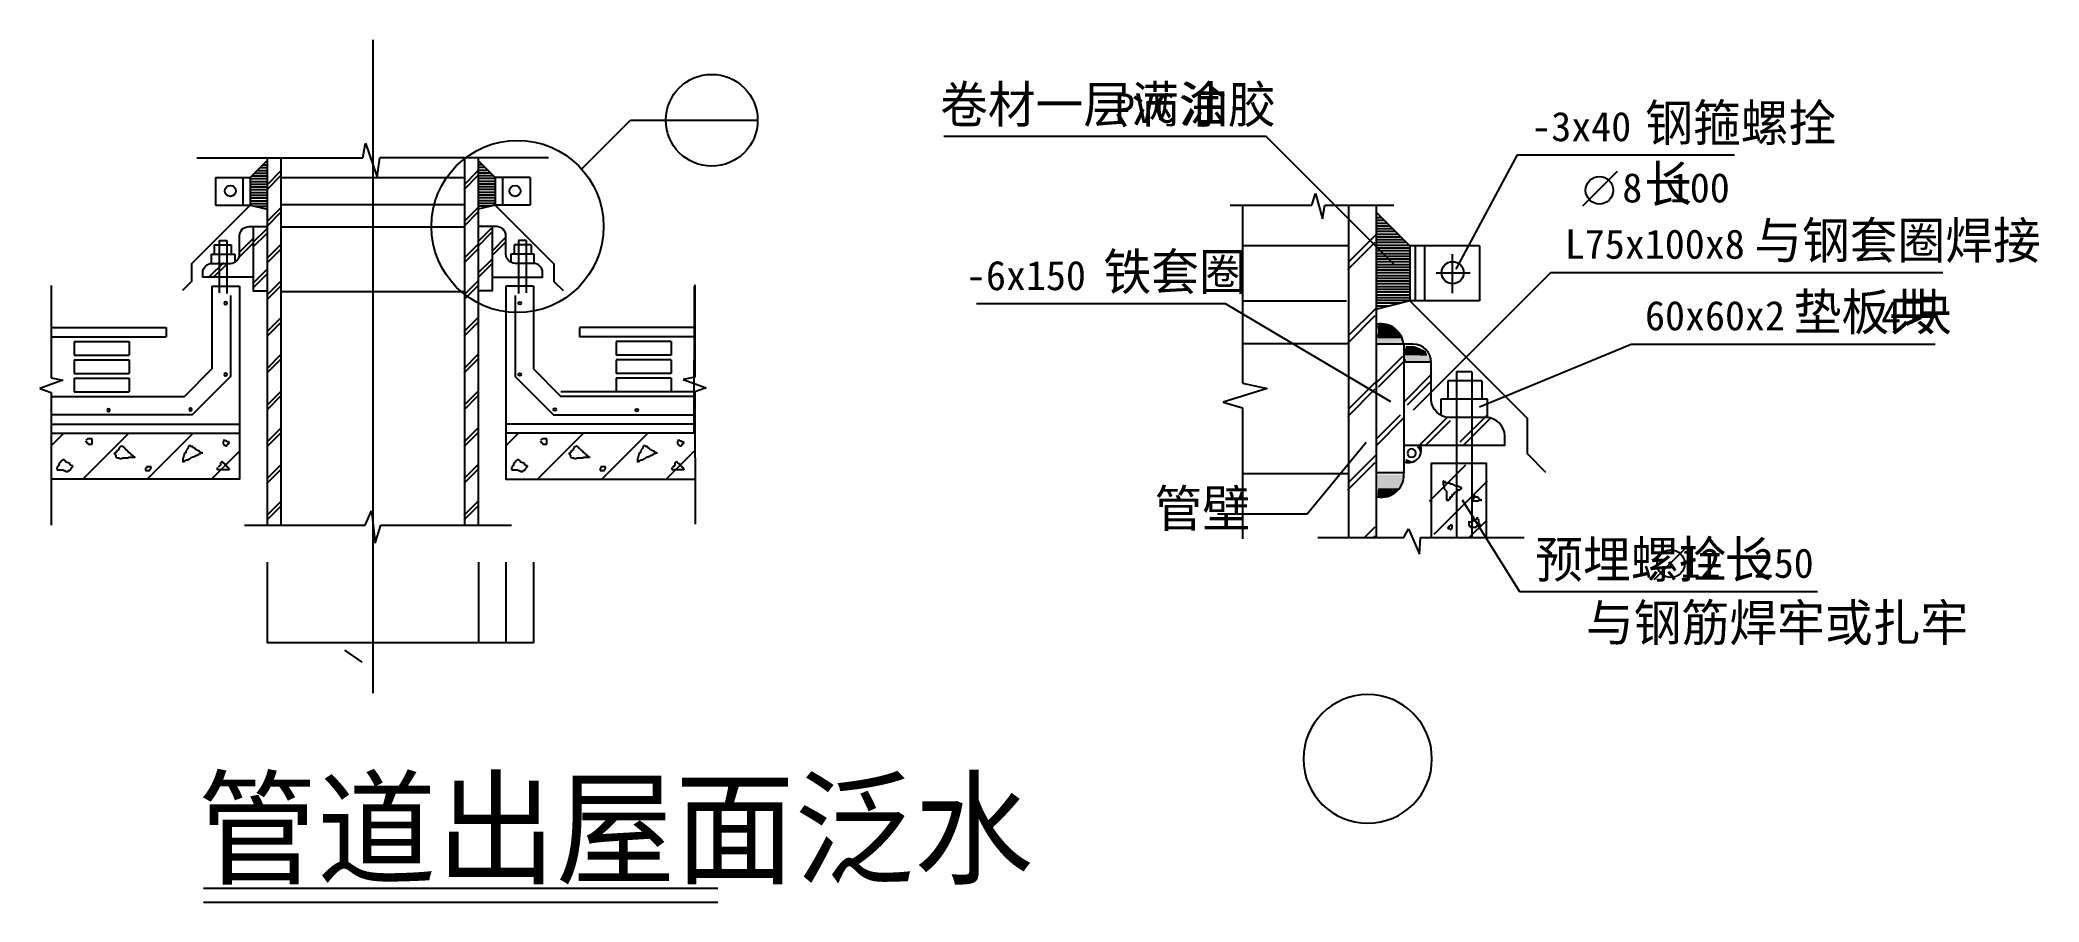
# Model space of a CAD drawing. Header units: metres. Extents: x 12877 to 34643, y 7025 to 16413.
import ezdxf

# ---------------------------------------------------------------- set-up
doc = ezdxf.new("R2010")
doc.units = ezdxf.units.M
for name, color, linetype in [('DOTE', 1, 'Continuous'), ('LVTRY', 6, 'Continuous'), ('PUB_DIM', 3, 'Continuous'), ('PUB_TEXT', 7, 'Continuous'), ('WINDOW', 3, 'Continuous')]:
    doc.layers.add(name, color=color, linetype=linetype)
doc.dimstyles.get("Standard").update_dxf_attribs({"dimtxt": 2.5, "dimasz": 2.5, "dimexe": 1.25, "dimexo": 0.625, "dimtad": 1, "dimcen": 2.5, "dimazin": 3, "dimtfac": 1, "dimtmove": 0, "dimatfit": 3})

# ---------------------------------------------------------------- blocks, each defined once
blk = doc.blocks.new('_INDEX1')
blk.add_lwpolyline([(-0.5, 0, 1), (0.5, 0, 1)], format="xyb", close=True)
blk = doc.blocks.new('_INDEX')
blk.add_line((-0.5, 0), (0.5, 0))
blk.add_circle((0, 0), 0.5)
blk = doc.blocks.new('*D1')
for p, q in [((15350.15, 10726.39), (15350.15, 9849.11)), ((17650.15, 10726.39), (17650.15, 9849.11)), ((16497.65, 9849.11), (15349.9, 9849.11)), ((17650.4, 9849.11), (16502.65, 9849.11))]:
    blk.add_line(p, q)
at = {"layer": 'Defpoints'}
for p in [(15350.15, 10726.39), (17650.15, 10726.39), (17650.15, 9849.11)]:
    blk.add_point(p, dxfattribs=at)
at = {"layer": 'PUB_DIM', "insert": (16500.15, 9849.11), "char_height": 1, "attachment_point": 5}
blk.add_mtext('D<250', dxfattribs=at)
blk = doc.blocks.new('*D2')
for p, q in [((17650.15, 10726.39), (17650.15, 9849.11)), ((17950.15, 10726.39), (17950.15, 9849.11)), ((17799.15, 9849.11), (17649.9, 9849.11)), ((17950.4, 9849.11), (17801.15, 9849.11))]:
    blk.add_line(p, q)
at = {"layer": 'Defpoints'}
for p in [(17650.15, 10726.39), (17950.15, 10726.39), (17950.15, 9849.11)]:
    blk.add_point(p, dxfattribs=at)
at = {"layer": 'PUB_DIM', "insert": (17800.15, 9849.11), "char_height": 1, "attachment_point": 5}
blk.add_mtext('50', dxfattribs=at)
blk = doc.blocks.new('*D3')
for p, q in [((17950.15, 10726.39), (17950.15, 9849.11)), ((18250.15, 10726.39), (18250.15, 9849.11)), ((18099.15, 9849.11), (17949.9, 9849.11)), ((18250.4, 9849.11), (18101.15, 9849.11))]:
    blk.add_line(p, q)
at = {"layer": 'Defpoints'}
for p in [(17950.15, 10726.39), (18250.15, 10726.39), (18250.15, 9849.11)]:
    blk.add_point(p, dxfattribs=at)
at = {"layer": 'PUB_DIM', "insert": (18100.15, 9849.11), "char_height": 1, "attachment_point": 5}
blk.add_mtext('80', dxfattribs=at)
blk = doc.blocks.new('*D4')
for p, q in [((20000, 13730.48), (20000, 12930.48)), ((19999.75, 12930.48), (19999.5, 12930.48)), ((20000, 12130.48), (20000, 12930.48)), ((20000, 12930.48), (20000, 12930.48)), ((20000.25, 12930.48), (20000.5, 12930.48))]:
    blk.add_line(p, q)
at = {"layer": 'Defpoints'}
for p in [(20000, 13730.48), (20000, 12930.48), (20000, 12130.48)]:
    blk.add_point(p, dxfattribs=at)
at = {"layer": 'PUB_DIM', "insert": (20000, 12931.605), "char_height": 1, "attachment_point": 5}
blk.add_mtext('360', dxfattribs=at)

msp = doc.modelspace()

# ---------------------------------------------------------------- linework, layer by layer
for p, q in [((14585.82, 15130.43), (16391.13, 15130.43)), ((18414.18, 15130.43), (16577.46, 15130.43)), ((14774.3, 14180.43), (14828.21, 14180.43)), ((14828.21, 14230.43), (14912.93, 14230.43)), ((14828.21, 14180.43), (14912.93, 14180.43)), ((14912.93, 14180.43), (14959.14, 14180.43)), ((18087.07, 14180.43), (18040.86, 14180.43)), ((18171.79, 14230.43), (18087.07, 14230.43)), ((18171.79, 14180.43), (18087.07, 14180.43)), ((18225.7, 14180.43), (18171.79, 14180.43)), ((14743.49, 14080.43), (14997.65, 14080.43)), ((18256.51, 14080.43), (18002.35, 14080.43)), ((14750, 13730.43), (15050, 13730.43)), ((14750, 13730.43), (14750, 12830.43)), ((15050, 13730.43), (15050, 12130.43)), ((18250, 13730.43), (17950, 13730.43)), ((17950, 13730.43), (17950, 12130.43)), ((18250, 13730.43), (18250, 12830.43)), ((13000, 13280.43), (14250, 13280.43)), ((14250, 13280.43), (14250, 13180.43)), ((20000, 13280.43), (18750, 13280.43)), ((18750, 13280.43), (18750, 13180.43)), ((13000, 13180.43), (14250, 13180.43)), ((13250, 13130.43), (13850, 13130.43)), ((13250, 13130.43), (13250, 12980.43)), ((13850, 13130.43), (13850, 12980.43)), ((20000, 13180.43), (18750, 13180.43)), ((19750, 13130.43), (19150, 13130.43)), ((19150, 13130.43), (19150, 12980.43)), ((19750, 13130.43), (19750, 12980.43)), ((13250, 12980.43), (13850, 12980.43)), ((13250, 12930.43), (13850, 12930.43)), ((13250, 12930.43), (13250, 12780.43)), ((13850, 12930.43), (13850, 12780.43)), ((19750, 12980.43), (19150, 12980.43)), ((19750, 12930.43), (19150, 12930.43)), ((19150, 12930.43), (19150, 12780.43)), ((19750, 12930.43), (19750, 12780.43)), ((13250, 12780.43), (13850, 12780.43)), ((13250, 12730.43), (13850, 12730.43)), ((13250, 12730.43), (13250, 12580.43)), ((13850, 12730.43), (13850, 12580.43)), ((14750, 12830.43), (14450, 12530.43)), ((18250, 12830.43), (18550, 12530.43)), ((19750, 12780.43), (19150, 12780.43)), ((19750, 12730.43), (19150, 12730.43)), ((19150, 12730.43), (19150, 12580.43)), ((19750, 12730.43), (19750, 12580.43)), ((28299.67, 12700.83), (28207.25, 12700.83)), ((28469.1, 12800.83), (28299.67, 12800.83)), ((28469.1, 12700.83), (28299.67, 12700.83)), ((28576.93, 12700.83), (28469.1, 12700.83)), ((13000, 12530.43), (14450, 12530.43)), ((13250, 12580.43), (13850, 12580.43)), ((20000, 12580.43), (18550, 12580.43)), ((20000, 12530.43), (18550, 12530.43)), ((28638.54, 12500.83), (28130.23, 12500.83)), ((13000, 12230.43), (15050, 12230.43)), ((20000, 12230.43), (17950, 12230.43)), ((13000, 11994.46), (13136.07, 12130.43)), ((13343.86, 11630.43), (13844.2, 12130.43)), ((13386.4, 12060.47), (13377.97, 12052.04)), ((13377.97, 12043.62), (13377.97, 12035.2)), ((13377.97, 12035.2), (13394.83, 12026.77)), ((13394.83, 12060.47), (13386.4, 12060.47)), ((13394.83, 12068.89), (13394.83, 12060.47)), ((13445.41, 12068.89), (13394.83, 12068.89)), ((13394.83, 12026.77), (13394.83, 12018.35)), ((13394.83, 12018.35), (13403.26, 12018.35)), ((13403.26, 12018.35), (13403.26, 12009.92)), ((13403.26, 12009.92), (13445.41, 12009.92)), ((13445.41, 12009.92), (13445.41, 12068.89)), ((13740.47, 11967.8), (13748.9, 11976.22)), ((13748.9, 11984.65), (13757.33, 11984.65)), ((13748.9, 11976.22), (13748.9, 11984.65)), ((13757.33, 11984.65), (13765.76, 11993.07)), ((13765.76, 11993.07), (13774.19, 11993.07)), ((13774.19, 11993.07), (13774.19, 11984.65)), ((13774.19, 11984.65), (13782.62, 11984.65)), ((13782.62, 11984.65), (13799.48, 11967.8)), ((14043.86, 11630.43), (14544.2, 12130.43)), ((14490.75, 11984.65), (14490.75, 11967.8)), ((14499.18, 11984.65), (14490.75, 11984.65)), ((14499.18, 11993.07), (14499.18, 11984.65)), ((14516.04, 11993.07), (14499.18, 11993.07)), ((14516.04, 11984.65), (14516.04, 11993.07)), ((14541.33, 11984.65), (14516.04, 11984.65)), ((14541.33, 11976.22), (14541.33, 11984.65)), ((14558.19, 11967.8), (14541.33, 11976.22)), ((14895.39, 12052.04), (14870.1, 12052.04)), ((14870.1, 12043.62), (14870.1, 12009.92)), ((14870.1, 12009.92), (14878.53, 12009.92)), ((14878.53, 12009.92), (14878.53, 12001.5)), ((14878.53, 12001.5), (14886.96, 12001.5)), ((14886.96, 12001.5), (14895.39, 11993.07)), ((14895.39, 12043.62), (14895.39, 12052.04)), ((14912.25, 12043.62), (14895.39, 12043.62)), ((14895.39, 11993.07), (14912.25, 11993.07)), ((14912.25, 12035.2), (14912.25, 12043.62)), ((14929.11, 12035.2), (14912.25, 12035.2)), ((14912.25, 12001.5), (14920.68, 12001.5)), ((14912.25, 11993.07), (14912.25, 12001.5)), ((14920.68, 12009.92), (14929.11, 12018.35)), ((14920.68, 12001.5), (14920.68, 12009.92)), ((14937.54, 12026.77), (14929.11, 12035.2)), ((14929.11, 12018.35), (14937.54, 12018.35)), ((14937.54, 12018.35), (14937.54, 12026.77)), ((17950, 11994.46), (18086.07, 12130.43)), ((18293.86, 11630.43), (18794.2, 12130.43)), ((18336.4, 12060.47), (18327.97, 12052.04)), ((18327.97, 12043.62), (18327.97, 12035.2)), ((18327.97, 12035.2), (18344.83, 12026.77)), ((18344.83, 12060.47), (18336.4, 12060.47)), ((18344.83, 12068.89), (18344.83, 12060.47)), ((18395.41, 12068.89), (18344.83, 12068.89)), ((18344.83, 12026.77), (18344.83, 12018.35)), ((18344.83, 12018.35), (18353.26, 12018.35)), ((18353.26, 12018.35), (18353.26, 12009.92)), ((18353.26, 12009.92), (18395.41, 12009.92)), ((18395.41, 12009.92), (18395.41, 12068.89)), ((18690.47, 11967.8), (18698.9, 11976.22)), ((18698.9, 11984.65), (18707.33, 11984.65)), ((18698.9, 11976.22), (18698.9, 11984.65)), ((18707.33, 11984.65), (18715.76, 11993.07)), ((18715.76, 11993.07), (18724.19, 11993.07)), ((18724.19, 11993.07), (18724.19, 11984.65)), ((18724.19, 11984.65), (18732.62, 11984.65)), ((18732.62, 11984.65), (18749.48, 11967.8)), ((18993.86, 11630.43), (19494.2, 12130.43)), ((19440.75, 11984.65), (19440.75, 11967.8)), ((19449.18, 11984.65), (19440.75, 11984.65)), ((19449.18, 11993.07), (19449.18, 11984.65)), ((19466.04, 11993.07), (19449.18, 11993.07)), ((19466.04, 11984.65), (19466.04, 11993.07)), ((19491.33, 11984.65), (19466.04, 11984.65)), ((19491.33, 11976.22), (19491.33, 11984.65)), ((19508.19, 11967.8), (19491.33, 11976.22)), ((19845.39, 12052.04), (19820.1, 12052.04)), ((19820.1, 12043.62), (19820.1, 12009.92)), ((19820.1, 12009.92), (19828.53, 12009.92)), ((19828.53, 12009.92), (19828.53, 12001.5)), ((19828.53, 12001.5), (19836.96, 12001.5)), ((19836.96, 12001.5), (19845.39, 11993.07)), ((19845.39, 12043.62), (19845.39, 12052.04)), ((19862.25, 12043.62), (19845.39, 12043.62)), ((19845.39, 11993.07), (19862.25, 11993.07)), ((19862.25, 12035.2), (19862.25, 12043.62)), ((19879.11, 12035.2), (19862.25, 12035.2)), ((19862.25, 12001.5), (19870.68, 12001.5)), ((19862.25, 11993.07), (19862.25, 12001.5)), ((19870.68, 12009.92), (19879.11, 12018.35)), ((19870.68, 12001.5), (19870.68, 12009.92)), ((19887.54, 12026.77), (19879.11, 12035.2)), ((19879.11, 12018.35), (19887.54, 12018.35)), ((19887.54, 12018.35), (19887.54, 12026.77)), ((13074.49, 11774.04), (13066.06, 11765.61)), ((13066.06, 11765.61), (13066.06, 11748.76)), ((13082.92, 11774.04), (13074.49, 11774.04)), ((13099.78, 11816.16), (13082.92, 11799.31)), ((13082.92, 11799.31), (13082.92, 11774.04)), ((13108.21, 11824.58), (13099.78, 11816.16)), ((13116.64, 11833.01), (13108.21, 11824.58)), ((13125.07, 11841.43), (13116.64, 11833.01)), ((13141.93, 11841.43), (13125.07, 11841.43)), ((13158.79, 11824.58), (13141.93, 11841.43)), ((13158.79, 11816.16), (13158.79, 11824.58)), ((13184.08, 11807.74), (13158.79, 11816.16)), ((13200.94, 11799.31), (13184.08, 11807.74)), ((13209.37, 11782.46), (13200.94, 11799.31)), ((13226.23, 11774.04), (13209.37, 11782.46)), ((13217.8, 11748.76), (13226.23, 11757.19)), ((13234.66, 11774.04), (13226.23, 11774.04)), ((13226.23, 11757.19), (13234.66, 11765.61)), ((13234.66, 11765.61), (13234.66, 11774.04)), ((13681.46, 11908.83), (13689.89, 11908.83)), ((13689.89, 11908.83), (13698.32, 11917.25)), ((13698.32, 11925.68), (13706.75, 11925.68)), ((13698.32, 11917.25), (13698.32, 11925.68)), ((13698.32, 11891.98), (13698.32, 11917.25)), ((13706.75, 11891.98), (13698.32, 11891.98)), ((13706.75, 11925.68), (13715.18, 11934.1)), ((13706.75, 11866.71), (13706.75, 11891.98)), ((13715.18, 11866.71), (13706.75, 11866.71)), ((13715.18, 11942.53), (13723.61, 11942.53)), ((13715.18, 11934.1), (13715.18, 11942.53)), ((13715.18, 11858.28), (13715.18, 11866.71)), ((13740.47, 11858.28), (13715.18, 11858.28)), ((13723.61, 11950.95), (13732.04, 11950.95)), ((13723.61, 11942.53), (13723.61, 11950.95)), ((13732.04, 11950.95), (13740.47, 11959.38)), ((13740.47, 11959.38), (13740.47, 11967.8)), ((13748.9, 11849.86), (13740.47, 11858.28)), ((13765.76, 11849.86), (13748.9, 11849.86)), ((13774.19, 11858.28), (13765.76, 11849.86)), ((13833.2, 11858.28), (13774.19, 11858.28)), ((13799.48, 11967.8), (13816.34, 11950.95)), ((13816.34, 11950.95), (13824.77, 11942.53)), ((13824.77, 11942.53), (13833.2, 11934.1)), ((13833.2, 11934.1), (13841.63, 11925.68)), ((13850.06, 11866.71), (13833.2, 11858.28)), ((13841.63, 11925.68), (13858.49, 11908.83)), ((13909.07, 11866.71), (13850.06, 11866.71)), ((13858.49, 11908.83), (13866.92, 11908.83)), ((13866.92, 11908.83), (13866.92, 11900.4)), ((13866.92, 11900.4), (13883.78, 11891.98)), ((13883.78, 11891.98), (13892.21, 11875.13)), ((13892.21, 11875.13), (13909.07, 11875.13)), ((13909.07, 11875.13), (13909.07, 11866.71)), ((14035.52, 11765.61), (14035.52, 11748.76)), ((14043.95, 11765.61), (14035.52, 11765.61)), ((14043.95, 11774.04), (14043.95, 11765.61)), ((14086.1, 11765.61), (14052.38, 11765.61)), ((14086.1, 11748.76), (14086.1, 11765.61)), ((14440.17, 11866.71), (14431.74, 11858.28)), ((14431.74, 11858.28), (14431.74, 11816.16)), ((14431.74, 11816.16), (14448.6, 11824.58)), ((14448.6, 11891.98), (14440.17, 11883.56)), ((14440.17, 11883.56), (14440.17, 11866.71)), ((14465.46, 11917.25), (14448.6, 11908.83)), ((14448.6, 11908.83), (14448.6, 11891.98)), ((14448.6, 11824.58), (14457.03, 11824.58)), ((14457.03, 11824.58), (14465.46, 11841.43)), ((14473.89, 11942.53), (14465.46, 11934.1)), ((14465.46, 11934.1), (14465.46, 11917.25)), ((14465.46, 11841.43), (14490.75, 11841.43)), ((14490.75, 11967.8), (14473.89, 11950.95)), ((14473.89, 11950.95), (14473.89, 11942.53)), ((14490.75, 11841.43), (14499.18, 11849.86)), ((14499.18, 11849.86), (14507.61, 11849.86)), ((14507.61, 11849.86), (14516.04, 11858.28)), ((14516.04, 11858.28), (14524.47, 11866.71)), ((14524.47, 11866.71), (14541.33, 11875.13)), ((14541.33, 11875.13), (14549.76, 11875.13)), ((14549.76, 11875.13), (14583.48, 11891.98)), ((14575.05, 11950.95), (14558.19, 11967.8)), ((14583.48, 11950.95), (14575.05, 11950.95)), ((14591.91, 11942.53), (14583.48, 11950.95)), ((14583.48, 11891.98), (14591.91, 11891.98)), ((14608.77, 11934.1), (14591.91, 11942.53)), ((14591.91, 11891.98), (14600.34, 11900.4)), ((14600.34, 11900.4), (14608.77, 11900.4)), ((14617.2, 11934.1), (14608.77, 11934.1)), ((14608.77, 11908.83), (14625.63, 11908.83)), ((14608.77, 11900.4), (14608.77, 11908.83)), ((14617.2, 11925.68), (14617.2, 11934.1)), ((14625.63, 11925.68), (14617.2, 11925.68)), ((14634.06, 11917.25), (14625.63, 11925.68)), ((14625.63, 11908.83), (14634.06, 11917.25)), ((14634.06, 11917.25), (14650.92, 11917.25)), ((14642.49, 11917.25), (14634.06, 11917.25)), ((14743.86, 11630.43), (15050, 11936.37)), ((14811.09, 11731.92), (14811.09, 11757.19)), ((14819.52, 11765.61), (14836.38, 11774.04)), ((14836.38, 11774.04), (14844.81, 11782.46)), ((14844.81, 11807.74), (14853.24, 11816.16)), ((14844.81, 11782.46), (14844.81, 11807.74)), ((14853.24, 11816.16), (14861.67, 11824.58)), ((14861.67, 11824.58), (14861.67, 11816.16)), ((14861.67, 11816.16), (14870.1, 11807.74)), ((14870.1, 11807.74), (14886.96, 11799.31)), ((14886.96, 11799.31), (14895.39, 11782.46)), ((14895.39, 11782.46), (14903.82, 11774.04)), ((14903.82, 11774.04), (14912.25, 11774.04)), ((14912.25, 11774.04), (14912.25, 11765.61)), ((14912.25, 11765.61), (14929.11, 11757.19)), ((14929.11, 11757.19), (14929.11, 11740.34)), ((18024.49, 11774.04), (18016.06, 11765.61)), ((18016.06, 11765.61), (18016.06, 11748.76)), ((18032.92, 11774.04), (18024.49, 11774.04)), ((18049.78, 11816.16), (18032.92, 11799.31)), ((18032.92, 11799.31), (18032.92, 11774.04)), ((18058.21, 11824.58), (18049.78, 11816.16)), ((18066.64, 11833.01), (18058.21, 11824.58)), ((18075.07, 11841.43), (18066.64, 11833.01)), ((18091.93, 11841.43), (18075.07, 11841.43)), ((18108.79, 11824.58), (18091.93, 11841.43)), ((18108.79, 11816.16), (18108.79, 11824.58)), ((18134.08, 11807.74), (18108.79, 11816.16)), ((18150.94, 11799.31), (18134.08, 11807.74)), ((18159.37, 11782.46), (18150.94, 11799.31)), ((18176.23, 11774.04), (18159.37, 11782.46)), ((18167.8, 11748.76), (18176.23, 11757.19)), ((18184.66, 11774.04), (18176.23, 11774.04)), ((18176.23, 11757.19), (18184.66, 11765.61)), ((18184.66, 11765.61), (18184.66, 11774.04)), ((18631.46, 11908.83), (18639.89, 11908.83)), ((18639.89, 11908.83), (18648.32, 11917.25)), ((18648.32, 11925.68), (18656.75, 11925.68)), ((18648.32, 11917.25), (18648.32, 11925.68)), ((18648.32, 11891.98), (18648.32, 11917.25)), ((18656.75, 11891.98), (18648.32, 11891.98)), ((18656.75, 11925.68), (18665.18, 11934.1)), ((18656.75, 11866.71), (18656.75, 11891.98)), ((18665.18, 11866.71), (18656.75, 11866.71)), ((18665.18, 11942.53), (18673.61, 11942.53)), ((18665.18, 11934.1), (18665.18, 11942.53)), ((18665.18, 11858.28), (18665.18, 11866.71)), ((18690.47, 11858.28), (18665.18, 11858.28)), ((18673.61, 11950.95), (18682.04, 11950.95)), ((18673.61, 11942.53), (18673.61, 11950.95)), ((18682.04, 11950.95), (18690.47, 11959.38)), ((18690.47, 11959.38), (18690.47, 11967.8)), ((18698.9, 11849.86), (18690.47, 11858.28)), ((18715.76, 11849.86), (18698.9, 11849.86)), ((18724.19, 11858.28), (18715.76, 11849.86)), ((18783.2, 11858.28), (18724.19, 11858.28)), ((18749.48, 11967.8), (18766.34, 11950.95)), ((18766.34, 11950.95), (18774.77, 11942.53)), ((18774.77, 11942.53), (18783.2, 11934.1)), ((18783.2, 11934.1), (18791.63, 11925.68)), ((18800.06, 11866.71), (18783.2, 11858.28)), ((18791.63, 11925.68), (18808.49, 11908.83)), ((18859.07, 11866.71), (18800.06, 11866.71)), ((18808.49, 11908.83), (18816.92, 11908.83)), ((18816.92, 11908.83), (18816.92, 11900.4)), ((18816.92, 11900.4), (18833.78, 11891.98)), ((18833.78, 11891.98), (18842.21, 11875.13)), ((18842.21, 11875.13), (18859.07, 11875.13)), ((18859.07, 11875.13), (18859.07, 11866.71)), ((18985.52, 11765.61), (18985.52, 11748.76)), ((18993.95, 11765.61), (18985.52, 11765.61)), ((18993.95, 11774.04), (18993.95, 11765.61)), ((19036.1, 11765.61), (19002.38, 11765.61)), ((19036.1, 11748.76), (19036.1, 11765.61)), ((19390.17, 11866.71), (19381.74, 11858.28)), ((19381.74, 11858.28), (19381.74, 11816.16)), ((19381.74, 11816.16), (19398.6, 11824.58)), ((19398.6, 11891.98), (19390.17, 11883.56)), ((19390.17, 11883.56), (19390.17, 11866.71)), ((19415.46, 11917.25), (19398.6, 11908.83)), ((19398.6, 11908.83), (19398.6, 11891.98)), ((19398.6, 11824.58), (19407.03, 11824.58)), ((19407.03, 11824.58), (19415.46, 11841.43)), ((19423.89, 11942.53), (19415.46, 11934.1)), ((19415.46, 11934.1), (19415.46, 11917.25)), ((19415.46, 11841.43), (19440.75, 11841.43)), ((19440.75, 11967.8), (19423.89, 11950.95)), ((19423.89, 11950.95), (19423.89, 11942.53)), ((19440.75, 11841.43), (19449.18, 11849.86)), ((19449.18, 11849.86), (19457.61, 11849.86)), ((19457.61, 11849.86), (19466.04, 11858.28)), ((19466.04, 11858.28), (19474.47, 11866.71)), ((19474.47, 11866.71), (19491.33, 11875.13)), ((19491.33, 11875.13), (19499.76, 11875.13)), ((19499.76, 11875.13), (19533.48, 11891.98)), ((19525.05, 11950.95), (19508.19, 11967.8)), ((19533.48, 11950.95), (19525.05, 11950.95)), ((19541.91, 11942.53), (19533.48, 11950.95)), ((19533.48, 11891.98), (19541.91, 11891.98)), ((19558.77, 11934.1), (19541.91, 11942.53)), ((19541.91, 11891.98), (19550.34, 11900.4)), ((19550.34, 11900.4), (19558.77, 11900.4)), ((19567.2, 11934.1), (19558.77, 11934.1)), ((19558.77, 11908.83), (19575.63, 11908.83)), ((19558.77, 11900.4), (19558.77, 11908.83)), ((19567.2, 11925.68), (19567.2, 11934.1)), ((19575.63, 11925.68), (19567.2, 11925.68)), ((19584.06, 11917.25), (19575.63, 11925.68)), ((19575.63, 11908.83), (19584.06, 11917.25)), ((19584.06, 11917.25), (19600.92, 11917.25)), ((19592.49, 11917.25), (19584.06, 11917.25)), ((19693.86, 11630.43), (20000, 11936.37)), ((19761.09, 11731.92), (19761.09, 11757.19)), ((19769.52, 11765.61), (19786.38, 11774.04)), ((19786.38, 11774.04), (19794.81, 11782.46)), ((19794.81, 11807.74), (19803.24, 11816.16)), ((19794.81, 11782.46), (19794.81, 11807.74)), ((19803.24, 11816.16), (19811.67, 11824.58)), ((19811.67, 11824.58), (19811.67, 11816.16)), ((19811.67, 11816.16), (19820.1, 11807.74)), ((19820.1, 11807.74), (19836.96, 11799.31)), ((19836.96, 11799.31), (19845.39, 11782.46)), ((19845.39, 11782.46), (19853.82, 11774.04)), ((19853.82, 11774.04), (19862.25, 11774.04)), ((19862.25, 11774.04), (19862.25, 11765.61)), ((19862.25, 11765.61), (19879.11, 11757.19)), ((19879.11, 11757.19), (19879.11, 11740.34)), ((13066.06, 11748.76), (13057.63, 11740.34)), ((13057.63, 11740.34), (13066.06, 11740.34)), ((13066.06, 11740.34), (13066.06, 11731.92)), ((13066.06, 11731.92), (13125.07, 11731.92)), ((13125.07, 11731.92), (13141.93, 11723.49)), ((13141.93, 11723.49), (13150.36, 11723.49)), ((13150.36, 11723.49), (13158.79, 11715.07)), ((13158.79, 11715.07), (13184.08, 11715.07)), ((13184.08, 11723.49), (13200.94, 11723.49)), ((13184.08, 11715.07), (13184.08, 11723.49)), ((13200.94, 11731.92), (13209.37, 11731.92)), ((13200.94, 11723.49), (13200.94, 11731.92)), ((13209.37, 11740.34), (13217.8, 11740.34)), ((13209.37, 11731.92), (13209.37, 11740.34)), ((13217.8, 11740.34), (13217.8, 11748.76)), ((14027.09, 11748.76), (14027.09, 11723.49)), ((14035.52, 11748.76), (14027.09, 11748.76)), ((14027.09, 11723.49), (14069.24, 11723.49)), ((14069.24, 11723.49), (14077.67, 11731.92)), ((14077.67, 11740.34), (14086.1, 11748.76)), ((14077.67, 11731.92), (14077.67, 11740.34)), ((14937.54, 11731.92), (14811.09, 11731.92)), ((14929.11, 11740.34), (14937.54, 11740.34)), ((14937.54, 11740.34), (14937.54, 11731.92)), ((18016.06, 11748.76), (18007.63, 11740.34)), ((18007.63, 11740.34), (18016.06, 11740.34)), ((18016.06, 11740.34), (18016.06, 11731.92)), ((18016.06, 11731.92), (18075.07, 11731.92)), ((18075.07, 11731.92), (18091.93, 11723.49)), ((18091.93, 11723.49), (18100.36, 11723.49)), ((18100.36, 11723.49), (18108.79, 11715.07)), ((18108.79, 11715.07), (18134.08, 11715.07)), ((18134.08, 11723.49), (18150.94, 11723.49)), ((18134.08, 11715.07), (18134.08, 11723.49)), ((18150.94, 11731.92), (18159.37, 11731.92)), ((18150.94, 11723.49), (18150.94, 11731.92)), ((18159.37, 11740.34), (18167.8, 11740.34)), ((18159.37, 11731.92), (18159.37, 11740.34)), ((18167.8, 11740.34), (18167.8, 11748.76)), ((18977.09, 11748.76), (18977.09, 11723.49)), ((18985.52, 11748.76), (18977.09, 11748.76)), ((18977.09, 11723.49), (19019.24, 11723.49)), ((19019.24, 11723.49), (19027.67, 11731.92)), ((19027.67, 11740.34), (19036.1, 11748.76)), ((19027.67, 11731.92), (19027.67, 11740.34)), ((19887.54, 11731.92), (19761.09, 11731.92)), ((19879.11, 11740.34), (19887.54, 11740.34)), ((19887.54, 11740.34), (19887.54, 11731.92)), ((15102.87, 11130.43), (16419.37, 11130.43)), ((16588.35, 11130.43), (18011.26, 11130.43))]:
    msp.add_line(p, q)
for points in [[(15350, 15130.43), (15350, 11130.43)], [(15500, 15130.43), (15500, 11130.43)], [(17500, 15130.43), (17500, 11130.43)], [(17650, 15130.43), (17650, 11130.43)], [(27125.53, 14600.83), (27125.53, 10998.75)], [(27425.53, 14600.83), (27425.53, 10998.75)], [(15200, 14380.43), (15200, 13680.43), (15350, 13680.43)], [(17800, 14380.43), (17800, 13680.43), (17650, 13680.43)], [(14950, 13630.43), (14950, 12747.59), (14532.84, 12330.43), (13000, 12330.43)], [(18050, 13630.43), (18050, 12747.59), (18467.16, 12330.43), (20000, 12330.43)], [(27725.53, 13100.83), (27725.53, 11700.83), (27425.53, 11700.83)], [(13000, 12130.43), (15050, 12130.43), (15050, 11630.43), (13000, 11630.43)], [(20000, 12130.43), (17950, 12130.43), (17950, 11630.43), (20000, 11630.43)], [(28625.53, 10998.75), (28625.53, 11800.83), (28025.53, 11800.83), (28025.53, 10998.75)]]:
    msp.add_lwpolyline(points)
for points in [[(15200, 13830.43), (14650, 13830.43), (14650, 13880.43, -0.41), (14750, 13980.43), (14950, 13980.43, 0.41), (15050, 14080.43), (15050, 14280.43, -0.41), (15150, 14380.43), (15350, 14380.43)], [(17800, 13830.43), (18350, 13830.43), (18350, 13880.43, 0.41), (18250, 13980.43), (18050, 13980.43, -0.41), (17950, 14080.43), (17950, 14280.43, 0.41), (17850, 14380.43), (17650, 14380.43)], [(27725.53, 12000.83), (28825.53, 12000.83), (28825.53, 12100.83, 0.41), (28625.53, 12300.83), (28225.53, 12300.83, -0.41), (28025.53, 12500.83), (28025.53, 12900.83, 0.41), (27825.53, 13100.83), (27425.53, 13100.83)]]:
    msp.add_lwpolyline(points, format="xyb")
for points in [[(14883.64, 13547.31, 1), (14913.89, 13547.31, 1)], [(18116.36, 13547.31, -1), (18086.11, 13547.31, -1)], [(14883.64, 12769.56, 1), (14913.89, 12769.56, 1)], [(18116.36, 12769.56, -1), (18086.11, 12769.56, -1)], [(13608.14, 12380.69, 1), (13638.39, 12380.69, 1)], [(14501.71, 12387.89, 1), (14531.96, 12387.89, 1)], [(18498.29, 12387.89, -1), (18468.04, 12387.89, -1)], [(19391.86, 12380.69, -1), (19361.61, 12380.69, -1)]]:
    msp.add_lwpolyline(points, format="xyb", close=True)
at = {"layer": 'DOTE'}
msp.add_line((16500, 16413.04), (16500, 9300), dxfattribs=at)
at = {"layer": 'LVTRY'}
for p, q in [((28056.44, 11030.78), (28637.86, 11611.81)), ((28155.4, 11611.81), (28155.4, 11574.72)), ((28167.77, 11599.44), (28155.4, 11611.81)), ((28155.4, 11574.72), (28167.77, 11550)), ((28180.14, 11599.44), (28167.77, 11599.44)), ((28167.77, 11550), (28167.77, 11525.27)), ((28180.14, 11587.08), (28180.14, 11599.44)), ((28229.63, 11587.08), (28180.14, 11587.08)), ((28229.63, 11574.72), (28229.63, 11587.08)), ((28254.37, 11574.72), (28229.63, 11574.72)), ((28279.11, 11562.36), (28254.37, 11574.72)), ((28303.85, 11550), (28279.11, 11562.36)), ((28328.59, 11550), (28303.85, 11550)), ((28340.96, 11537.63), (28328.59, 11550)), ((28353.33, 11537.63), (28340.96, 11537.63)), ((28340.96, 11537.63), (28353.33, 11537.63)), ((28353.33, 11525.27), (28353.33, 11537.63)), ((28167.77, 11525.27), (28192.51, 11500.55)), ((28192.51, 11500.55), (28192.51, 11401.65)), ((28192.51, 11401.65), (28217.25, 11401.65)), ((28217.25, 11414.01), (28229.63, 11414.01)), ((28217.25, 11401.65), (28217.25, 11414.01)), ((28229.63, 11438.73), (28254.37, 11438.73)), ((28229.63, 11414.01), (28229.63, 11438.73)), ((28254.37, 11463.46), (28266.74, 11463.46)), ((28254.37, 11438.73), (28254.37, 11463.46)), ((28266.74, 11463.46), (28279.11, 11475.82)), ((28279.11, 11488.18), (28303.85, 11488.18)), ((28279.11, 11475.82), (28279.11, 11488.18)), ((28303.85, 11500.55), (28316.22, 11500.55)), ((28303.85, 11488.18), (28303.85, 11500.55)), ((28316.22, 11512.91), (28340.96, 11512.91)), ((28316.22, 11500.55), (28316.22, 11512.91)), ((28340.96, 11525.27), (28353.33, 11525.27)), ((28340.96, 11512.91), (28340.96, 11525.27)), ((28477.04, 11414.01), (28489.41, 11414.01)), ((28477.04, 11389.29), (28477.04, 11414.01)), ((28538.89, 11389.29), (28477.04, 11389.29)), ((28489.41, 11414.01), (28489.41, 11451.1)), ((28489.41, 11451.1), (28501.78, 11451.1)), ((28501.78, 11451.1), (28501.78, 11438.73)), ((28501.78, 11438.73), (28526.52, 11438.73)), ((28526.52, 11438.73), (28538.89, 11426.37)), ((28538.89, 11426.37), (28538.89, 11414.01)), ((28538.89, 11414.01), (28551.26, 11414.01)), ((28538.89, 11401.65), (28538.89, 11389.29)), ((28576, 11401.65), (28538.89, 11401.65)), ((28551.26, 11414.01), (28563.63, 11401.65)), ((28563.63, 11401.65), (28576, 11401.65)), ((28204.88, 11104.95), (28204.88, 11092.59)), ((28217.25, 11104.95), (28204.88, 11104.95)), ((28217.25, 11117.32), (28217.25, 11104.95)), ((28229.63, 11117.32), (28217.25, 11117.32)), ((28229.63, 11129.68), (28229.63, 11117.32)), ((28254.37, 11129.68), (28229.63, 11129.68)), ((28254.37, 11092.59), (28254.37, 11129.68)), ((28427.56, 11166.77), (28477.04, 11166.77)), ((28439.93, 11117.32), (28439.93, 11166.77)), ((28452.3, 11117.32), (28439.93, 11117.32)), ((28452.3, 11104.95), (28452.3, 11117.32)), ((28514.15, 11104.95), (28452.3, 11104.95)), ((28477.04, 11179.13), (28501.78, 11179.13)), ((28477.04, 11166.77), (28477.04, 11179.13)), ((28501.78, 11191.49), (28514.15, 11191.49)), ((28501.78, 11179.13), (28501.78, 11191.49)), ((28514.15, 11191.49), (28526.52, 11203.85)), ((28514.15, 11117.32), (28514.15, 11104.95)), ((28563.63, 11117.32), (28514.15, 11117.32)), ((28526.52, 11216.21), (28526.52, 11203.85)), ((28526.52, 11203.85), (28526.52, 11216.21)), ((28526.52, 11203.85), (28538.89, 11191.49)), ((28538.89, 11191.49), (28538.89, 11154.4)), ((28538.89, 11154.4), (28551.26, 11142.04)), ((28551.26, 11142.04), (28551.26, 11129.68)), ((28551.26, 11129.68), (28563.63, 11129.68)), ((28563.63, 11129.68), (28563.63, 11117.32)), ((28204.88, 11092.59), (28229.63, 11092.59)), ((28229.63, 11092.59), (28229.63, 11080.23)), ((28229.63, 11080.23), (28242, 11080.23)), ((28242, 11092.59), (28254.37, 11092.59)), ((28242, 11080.23), (28242, 11092.59))]:
    msp.add_line(p, q, dxfattribs=at)
at = {"layer": 'PUB_DIM'}
for p, q in [((18779.73, 15013.3), (19305.54, 15538.75)), ((19305.54, 15538.75), (19691.1, 15538.75))]:
    msp.add_line(p, q, dxfattribs=at)
at = {"layer": 'PUB_TEXT'}
for p, q in [((26228.45, 15360.58), (22718.1, 15360.58)), ((27629.18, 13960.79), (26228.45, 15360.58)), ((28296.2, 13916.36), (28963.21, 15160.61)), ((28963.21, 15160.61), (31325.88, 15160.61)), ((27832.38, 12384.94), (29328.87, 13880.42)), ((29328.87, 13880.42), (33595.19, 13880.42)), ((25783.77, 13538.64), (23075.19, 13538.64)), ((27584.71, 12472.13), (25783.77, 13538.64)), ((28549.45, 12416.09), (30201.82, 13101.52)), ((30201.82, 13101.52), (33512.08, 13101.52)), ((27317.91, 12027.75), (26673.13, 11250.09)), ((28362.9, 11405.63), (28985.45, 10405.78)), ((26673.13, 11250.09), (25698.64, 11250.09)), ((28985.45, 10405.78), (32231.59, 10405.78))]:
    msp.add_line(p, q, dxfattribs=at)
for points in [[(14656.32, 7175.14), (20256.32, 7175.14)], [(14656.32, 7025.14), (20256.32, 7025.14)]]:
    msp.add_lwpolyline(points, dxfattribs=at)
at = {"layer": 'WINDOW'}
for p, q in [((16391.13, 15130.43), (16423.25, 15290.91)), ((16423.25, 15290.91), (16547.25, 14919.13)), ((15167.08, 14915.31), (15351.92, 15100.18)), ((15274.61, 15022.86), (15350, 15022.86)), ((15304.6, 15052.86), (15350, 15052.86)), ((16547.25, 14919.13), (16577.46, 15130.43)), ((17832.92, 14915.31), (17648.08, 15100.18)), ((17695.4, 15052.86), (17650, 15052.86)), ((17725.39, 15022.86), (17650, 15022.86)), ((14787.08, 14915.31), (15167.08, 14915.31)), ((14787.08, 14915.31), (14787.08, 14615.31)), ((15087.08, 14915.31), (15087.08, 14615.31)), ((15167.08, 14915.31), (15167.08, 14615.31)), ((15167.08, 14902.86), (15350, 14902.86)), ((15167.08, 14872.86), (15350, 14872.86)), ((15167.08, 14842.86), (15350, 14842.86)), ((15167.08, 14812.86), (15350, 14812.86)), ((15184.63, 14932.86), (15350, 14932.86)), ((15214.62, 14962.86), (15350, 14962.86)), ((15244.62, 14992.86), (15350, 14992.86)), ((15350, 14836.47), (15500, 14986.37)), ((15350, 14786.47), (15500, 14936.37)), ((15495.12, 14914.41), (17502.35, 14914.41)), ((17494.96, 14836.47), (17644.96, 14986.37)), ((17494.96, 14786.47), (17644.96, 14936.37)), ((17755.38, 14992.86), (17650, 14992.86)), ((17785.38, 14962.86), (17650, 14962.86)), ((17815.37, 14932.86), (17650, 14932.86)), ((17832.92, 14902.86), (17650, 14902.86)), ((17832.92, 14872.86), (17650, 14872.86)), ((17832.92, 14842.86), (17650, 14842.86)), ((17832.92, 14812.86), (17650, 14812.86)), ((17832.92, 14915.31), (17832.92, 14615.31)), ((18212.92, 14915.31), (17832.92, 14915.31)), ((17912.92, 14915.31), (17912.92, 14615.31)), ((18212.92, 14915.31), (18212.92, 14615.31)), ((29674.7, 14605.14), (30052.67, 14982.86)), ((14787.08, 14615.31), (15167.08, 14615.31)), ((15167.08, 14782.86), (15350, 14782.86)), ((15167.08, 14752.86), (15350, 14752.86)), ((15167.08, 14722.86), (15350, 14722.86)), ((15167.08, 14692.86), (15350, 14692.86)), ((15167.08, 14662.86), (15350, 14662.86)), ((15167.08, 14632.86), (15350, 14632.86)), ((15167.08, 14615.31), (15351.92, 14569.13)), ((15216.92, 14602.86), (15350, 14602.86)), ((15350, 14436.47), (15500, 14586.37)), ((15495.12, 14620.35), (17502.35, 14620.35)), ((17494.96, 14436.47), (17644.96, 14586.37)), ((17832.92, 14615.31), (17648.08, 14569.13)), ((17832.92, 14782.86), (17650, 14782.86)), ((17832.92, 14752.86), (17650, 14752.86)), ((17832.92, 14722.86), (17650, 14722.86)), ((17832.92, 14692.86), (17650, 14692.86)), ((17832.92, 14662.86), (17650, 14662.86)), ((17832.92, 14632.86), (17650, 14632.86)), ((17783.08, 14602.86), (17650, 14602.86)), ((18212.92, 14615.31), (17832.92, 14615.31)), ((25835.64, 14614.65), (26726.94, 14614.65)), ((25969.11, 14614.65), (25969.11, 12676.54)), ((26726.94, 14614.65), (26764.6, 14740.1)), ((26764.6, 14740.1), (26839.93, 14464.11)), ((26839.93, 14464.11), (26865.03, 14614.65)), ((26865.03, 14614.65), (27618.24, 14614.65)), ((15337, 14572.86), (15350, 14572.86)), ((15350, 14386.47), (15500, 14536.37)), ((15505.63, 14378.81), (17502.35, 14378.81)), ((17494.96, 14386.47), (17644.96, 14536.37)), ((17663, 14572.86), (17650, 14572.86)), ((27791.36, 14170.58), (27421.69, 14540.32)), ((27486.32, 14475.68), (27425.53, 14475.68)), ((27516.32, 14445.68), (27425.53, 14445.68)), ((27546.31, 14415.68), (27425.53, 14415.68)), ((27576.31, 14385.68), (27425.53, 14385.68)), ((14774.3, 14180.43), (14774.3, 14080.43)), ((14828.21, 14230.43), (14828.21, 14180.43)), ((14828.21, 14180.43), (14828.21, 13660.95)), ((14912.93, 14230.43), (14912.93, 14180.43)), ((14912.93, 14180.43), (14912.93, 13653.26)), ((14959.14, 14180.43), (14959.14, 14080.43)), ((15050.17, 14101.77), (15200.17, 14251.67)), ((15050.17, 14051.77), (15200.17, 14201.67)), ((15200.08, 14209.33), (15350.08, 14359.23)), ((15200.08, 14159.33), (15350.08, 14309.23)), ((15350, 14036.47), (15500, 14186.37)), ((17494.96, 14036.47), (17644.96, 14186.37)), ((17644.54, 14214.87), (17794.54, 14364.77)), ((17644.54, 14164.87), (17794.54, 14314.77)), ((17803.76, 14118.43), (17953.76, 14268.33)), ((17803.76, 14068.43), (17953.76, 14218.33)), ((18040.86, 14180.43), (18040.86, 14080.43)), ((18087.07, 14230.43), (18087.07, 14180.43)), ((18087.07, 14180.43), (18087.07, 13653.26)), ((18171.79, 14230.43), (18171.79, 14180.43)), ((18171.79, 14180.43), (18171.79, 13660.95)), ((18225.7, 14180.43), (18225.7, 14080.43)), ((25973.73, 14175.57), (27128.66, 14175.57)), ((27115.46, 13912.9), (27415.46, 14212.7)), ((27125.53, 13993.65), (27425.53, 14293.45)), ((27606.3, 14355.68), (27425.53, 14355.68)), ((27636.29, 14325.68), (27425.53, 14325.68)), ((27666.29, 14295.68), (27425.53, 14295.68)), ((27696.28, 14265.68), (27425.53, 14265.68)), ((27726.28, 14235.68), (27425.53, 14235.68)), ((27756.27, 14205.68), (27425.53, 14205.68)), ((27791.36, 14175.68), (27425.53, 14175.68)), ((27791.36, 14170.58), (27791.36, 13570.58)), ((28551.36, 14170.58), (27791.36, 14170.58)), ((27851.36, 14170.58), (27851.36, 13570.58)), ((27951.36, 14170.58), (27951.36, 13570.58)), ((28551.36, 14170.58), (28551.36, 13570.58)), ((14727.27, 13840.55), (14877.27, 13990.45)), ((14743.49, 13976.51), (14743.49, 14080.43)), ((14767.18, 13830.43), (14917.28, 13980.43)), ((14997.65, 14080.43), (14997.65, 13992.52)), ((15350, 13986.47), (15500, 14136.37)), ((17494.96, 13986.47), (17644.96, 14136.37)), ((17649.36, 13877.35), (17799.36, 14027.25)), ((17649.36, 13827.35), (17799.36, 13977.25)), ((18002.35, 14080.43), (18002.35, 13992.52)), ((18256.51, 13976.51), (18256.51, 14080.43)), ((27791.36, 14145.68), (27425.53, 14145.68)), ((27791.36, 14115.68), (27425.53, 14115.68)), ((27791.36, 14085.68), (27425.53, 14085.68)), ((27791.36, 14055.68), (27425.53, 14055.68)), ((27791.36, 14025.68), (27425.53, 14025.68)), ((27791.36, 13995.68), (27425.53, 13995.68)), ((27791.36, 13965.68), (27425.53, 13965.68)), ((27791.36, 13935.68), (27425.53, 13935.68)), ((28257.68, 13653.99), (28257.68, 14079.62)), ((13000, 13737.4), (13000, 12732.28)), ((15203.93, 13771.41), (15353.93, 13921.31)), ((15203.93, 13721.41), (15353.93, 13871.31)), ((15350, 13636.47), (15500, 13786.37)), ((15350, 13586.47), (15500, 13736.37)), ((17494.96, 13636.47), (17644.96, 13786.37)), ((17494.96, 13586.47), (17644.96, 13736.37)), ((20006, 13745.26), (20008.25, 12740.14)), ((27791.36, 13905.68), (27425.53, 13905.68)), ((27791.36, 13875.68), (27425.53, 13875.68)), ((27791.36, 13845.68), (27425.53, 13845.68)), ((27791.36, 13815.68), (27425.53, 13815.68)), ((27791.36, 13785.68), (27425.53, 13785.68)), ((27791.36, 13755.68), (27425.53, 13755.68)), ((27791.36, 13725.68), (27425.53, 13725.68)), ((28077.28, 13878.43), (28449.95, 13878.43)), ((15505.63, 13675.17), (17502.35, 13675.17)), ((25973.73, 13573.41), (27103.55, 13573.41)), ((27791.36, 13570.58), (27421.69, 13478.22)), ((27791.36, 13695.68), (27425.53, 13695.68)), ((27791.36, 13665.68), (27425.53, 13665.68)), ((27791.36, 13635.68), (27425.53, 13635.68)), ((27791.36, 13605.68), (27425.53, 13605.68)), ((27791.36, 13575.68), (27425.53, 13575.68)), ((27691.69, 13545.68), (27425.53, 13545.68)), ((27571.61, 13515.68), (27425.53, 13515.68)), ((28551.36, 13570.58), (27791.36, 13570.58)), ((15350, 13236.47), (15500, 13386.37)), ((15350, 13186.47), (15500, 13336.37)), ((17494.96, 13236.47), (17644.96, 13386.37)), ((17494.96, 13186.47), (17644.96, 13336.37)), ((27115.46, 13112.9), (27415.46, 13412.7)), ((27125.53, 13193.65), (27425.53, 13493.45)), ((27451.53, 13485.68), (27425.53, 13485.68)), ((25973.73, 13109.24), (27116.1, 13109.24)), ((15350, 12836.47), (15500, 12986.37)), ((15350, 12786.47), (15500, 12936.37)), ((17494.96, 12836.47), (17644.96, 12986.37)), ((17494.96, 12786.47), (17644.96, 12936.37)), ((27414.6, 12669.7), (27714.6, 12969.5)), ((27449.94, 12634.33), (27749.94, 12934.13)), ((27730.86, 12907.63), (28013.65, 12907.63)), ((13126.99, 12709.2), (12877.21, 12617.68)), ((13000, 12732.28), (13126.99, 12709.2)), ((20008.25, 12740.14), (19881.31, 12716.78)), ((19881.31, 12716.78), (20131.29, 12625.82)), ((20131.29, 12625.82), (20008.61, 12580.33)), ((25969.11, 12676.54), (26237.1, 12617.03)), ((27125.53, 12393.65), (27425.53, 12693.45)), ((27733.04, 12476.83), (28033.04, 12776.63)), ((27768.39, 12441.47), (28025.53, 12698.43)), ((28207.25, 12700.83), (28207.25, 12500.83)), ((28299.67, 12800.83), (28299.67, 12700.83)), ((28299.67, 12700.83), (28299.67, 10993.82)), ((28469.1, 12800.83), (28469.1, 12700.83)), ((28469.1, 12700.83), (28469.1, 10993.82)), ((28576.93, 12700.83), (28576.93, 12500.83)), ((12877.21, 12617.68), (13000, 12572.47)), ((13000, 12572.47), (13000, 11130.43)), ((15350, 12436.47), (15500, 12586.37)), ((15350, 12386.47), (15500, 12536.37)), ((17494.96, 12436.47), (17644.96, 12586.37)), ((17494.96, 12386.47), (17644.96, 12536.37)), ((20008.61, 12580.33), (20011.85, 11138.3)), ((26237.1, 12617.03), (25760.68, 12468.25)), ((25760.68, 12468.25), (25969.11, 12408.74)), ((25969.11, 12408.74), (25969.11, 10980.47)), ((27115.46, 12312.9), (27415.46, 12612.7)), ((28130.23, 12500.83), (28130.23, 12325)), ((28638.54, 12292.98), (28638.54, 12500.83)), ((27424.25, 11994.67), (27724.25, 12294.47)), ((27425.53, 12066.63), (27688.91, 12329.83)), ((27878.24, 11982.07), (28198.99, 12302.6)), ((27967.76, 12000.83), (28234.34, 12267.23)), ((28341.71, 12036.2), (28636.48, 12330.77)), ((28377.06, 12000.83), (28671.82, 12295.4)), ((15350, 12036.47), (15500, 12186.37)), ((15350, 11986.47), (15500, 12136.37)), ((17494.96, 12036.47), (17644.96, 12186.37)), ((17494.96, 11986.47), (17644.96, 12136.37)), ((15350, 11636.47), (15500, 11786.37)), ((17494.96, 11636.47), (17644.96, 11786.37)), ((27115.46, 11512.9), (27415.46, 11812.7)), ((27125.53, 11593.65), (27425.53, 11893.45)), ((28006.95, 11389.29), (28402.81, 11784.88)), ((15350, 11586.47), (15500, 11736.37)), ((17494.96, 11586.47), (17644.96, 11736.37)), ((25973.73, 11691.65), (27116.1, 11691.65)), ((15350, 11236.47), (15500, 11386.37)), ((15350, 11186.47), (15500, 11336.37)), ((17494.96, 11236.47), (17644.96, 11386.37)), ((17494.96, 11186.47), (17644.96, 11336.37)), ((16419.37, 11130.43), (16485.25, 11284.04)), ((16485.25, 11284.04), (16526.58, 10932.93)), ((16526.58, 10932.93), (16588.35, 11130.43)), ((27301.44, 10998.75), (27415.46, 11112.7)), ((28439.93, 10993.69), (28625.48, 11179.13)), ((26788.89, 10993.82), (27725.9, 10993.82)), ((27401.51, 10998.75), (27415.46, 11012.7)), ((27725.9, 10993.82), (27779.14, 11089.59)), ((27779.14, 11089.59), (27896.27, 10812.93)), ((27896.27, 10812.93), (27906.91, 10993.82)), ((27906.91, 10993.82), (29035.59, 10993.82)), ((30452.88, 10539.09), (30830.86, 10916.81)), ((16193.52, 9766.66), (16380.76, 9637.13))]:
    msp.add_line(p, q, dxfattribs=at)
for points in [[(15167.08, 14615.31), (14527.85, 13976.51), (14527.85, 13784.1), (14427.73, 13684.04)], [(17832.92, 14615.31), (18472.15, 13976.51), (18472.15, 13784.1), (18572.27, 13684.04)], [(27791.36, 13570.58), (29069.83, 12292.98), (29069.83, 11908.16), (29270.07, 11708.05)]]:
    msp.add_lwpolyline(points, dxfattribs=at)
msp.add_lwpolyline([(27766.09, 11913.92, 1), (27856.59, 11913.92, 1)], format="xyb", close=True, dxfattribs=at)
for centre, radius in [((18076.67, 14382.13), 937.66), ((14949.9, 14769.23), 60), ((18050.1, 14769.23), 60), ((29856.59, 14775.97), 150), ((28257.68, 13878.43), 120), ((30634.78, 10709.92), 150)]:
    msp.add_circle(centre, radius, dxfattribs=at)
for centre, radius, start, end in [((27477.52, 13072.65), 249.01, 7.07, 100.41), ((27780.48, 11946.82), 135.95, 251.23, 18.73), ((27483.95, 11678.03), 244.19, 258.41, 8.4)]:
    msp.add_arc(centre, radius, start, end, dxfattribs=at)
for points in [[(27444.96, 13317.56), (27488.47, 13317.56), (27438.74, 13289.61), (27587.91, 13289.61)], [(27438.74, 13289.61), (27587.91, 13289.61), (27444.96, 13261.66), (27634.52, 13261.66)], [(27444.96, 13227.5), (27668.71, 13227.5), (27438.74, 13193.34), (27690.46, 13196.44)], [(27438.74, 13193.34), (27690.46, 13196.44), (27441.85, 13165.39), (27709.1, 13165.39)], [(27441.85, 13165.39), (27709.1, 13165.39), (27444.96, 13143.65), (27715.32, 13143.65)], [(27444.96, 13261.66), (27634.52, 13261.66), (27444.96, 13227.5), (27668.71, 13227.5)], [(27444.96, 13143.65), (27715.32, 13143.65), (27444.96, 13112.6), (27721.53, 13115.7)], [(27749.5, 13081.54), (27839.62, 13081.54), (27733.97, 13019.43), (27967.03, 13025.64)], [(27733.97, 13019.43), (27967.03, 13025.64), (27733.97, 12979.06), (27982.57, 12975.95)], [(27733.97, 12979.06), (27982.57, 12975.95), (27743.29, 12907.63), (28022.97, 12907.63)], [(27867.59, 11980.08), (27912.2, 11980.08), (27889.9, 11956.3), (27915.18, 11959.27)], [(27745.65, 11850.79), (27745.65, 11850.79), (27750.11, 11819.58), (27827.44, 11821.07)], [(27750.11, 11819.58), (27827.44, 11821.07), (27747.14, 11815.13), (27809.6, 11815.13)], [(27747.14, 11815.13), (27809.6, 11815.13), (27772.42, 11812.15), (27790.26, 11810.67)], [(27820.01, 11832.96), (27857.18, 11834.45), (27828.93, 11821.07)], [(27898.82, 11887.94), (27903.28, 11890.92), (27888.41, 11867.14)], [(27889.9, 11956.3), (27915.18, 11959.27), (27897.33, 11936.98), (27915.18, 11935.5)], [(27897.33, 11936.98), (27915.18, 11935.5), (27901.79, 11920.64), (27913.69, 11920.64)], [(27901.79, 11902.8), (27909.23, 11904.29), (27898.82, 11887.94), (27903.28, 11890.92)], [(27901.79, 11920.64), (27913.69, 11920.64), (27901.79, 11902.8), (27909.23, 11904.29)], [(27443.39, 11680.5), (27725.55, 11680.5), (27441.27, 11591.46), (27714.95, 11595.7)], [(27441.27, 11591.46), (27714.95, 11595.7), (27445.51, 11529.97), (27676.76, 11529.97)], [(27445.51, 11529.97), (27676.76, 11529.97), (27441.27, 11481.21), (27627.96, 11479.09)], [(27441.27, 11481.21), (27627.96, 11479.09), (27443.39, 11445.17), (27560.07, 11447.29)], [(27443.39, 11445.17), (27560.07, 11447.29), (27445.51, 11436.69), (27515.52, 11436.69)]]:
    msp.add_solid(points, dxfattribs=at)

# ---------------------------------------------------------------- block references
at = {"layer": 'PUB_DIM', "xscale": 1000, "yscale": 1000, "zscale": 1000}
msp.add_blockref('_INDEX', (20191.1, 15538.75), dxfattribs=at)
at = {"layer": 'PUB_TEXT', "xscale": 1400, "yscale": 1400, "zscale": 1400}
msp.add_blockref('_INDEX1', (27333.54, 8583.91), dxfattribs=at)

# ---------------------------------------------------------------- texts
at = {"layer": 'PUB_TEXT'}
for s, height, p in [('卷材一层满涂', 400, (22677.92, 15510.58)), ('油胶', 400, (25292.26, 15510.58)), ('PVC', 320, (24580.84, 15510.58)), ('钢箍螺拴  ', 400, (30355.1, 15310.61)), ('-3x40', 320, (29114.45, 15310.61)), ('长', 400, (30344.17, 14644.05)), ('8', 320, (30105.25, 14644.05)), ('100', 320, (30622.71, 14644.05)), ('与钢套圈焊接', 400, (31542.15, 14030.42)), ('L75x100x8', 320, (29480.11, 14030.42)), ('-6x150', 320, (22959.41, 13688.64)), ('铁套圈', 400, (24456.47, 13688.64)), ('60x60x2', 320, (30353.06, 13251.52)), ('垫板共', 400, (31971.62, 13251.52)), ('4', 320, (32924.21, 13251.52)), ('块', 400, (33172.8, 13251.52)), ('管壁', 400, (25013.23, 11111.25)), ('预埋螺拴  ', 400, (29157.73, 10555.78)), ('长', 400, (31221.68, 10555.78)), ('12', 320, (30738.95, 10555.78)), ('250', 320, (31536.79, 10555.78)), ('与钢筋焊牢或扎牢', 400, (29711.03, 9866.99)), ('管道出屋面泛水', 1000, (14593.82, 7325.14))]:
    msp.add_text(s, height=height, dxfattribs=at).set_placement(p)

# ---------------------------------------------------------------- dimensions: what is measured, and where the dimension line sits
at = {"layer": 'PUB_DIM'}
for base, p1, p2, text, picture, middle in [((20000, 12930.48), (20000, 13730.48), (20000, 12130.48), '360', '*D4', (20000, 12931.605)), ((17650.15, 9849.11), (17650.15, 10726.39), (15350.15, 10726.39), 'D<250', '*D1', (16500.15, 9849.11)), ((17950.15, 9849.11), (17950.15, 10726.39), (17650.15, 10726.39), '50', '*D2', (17800.15, 9849.11)), ((18250.15, 9849.11), (18250.15, 10726.39), (17950.15, 10726.39), '80', '*D3', (18100.15, 9849.11))]:
    dim = msp.add_linear_dim(base=base, p1=p1, p2=p2, text=text, dimstyle='Standard', dxfattribs=at)
    dim.commit()
    dim.dimension.update_dxf_attribs({"geometry": picture, "text_midpoint": middle})

doc.saveas('drawing.dxf')
